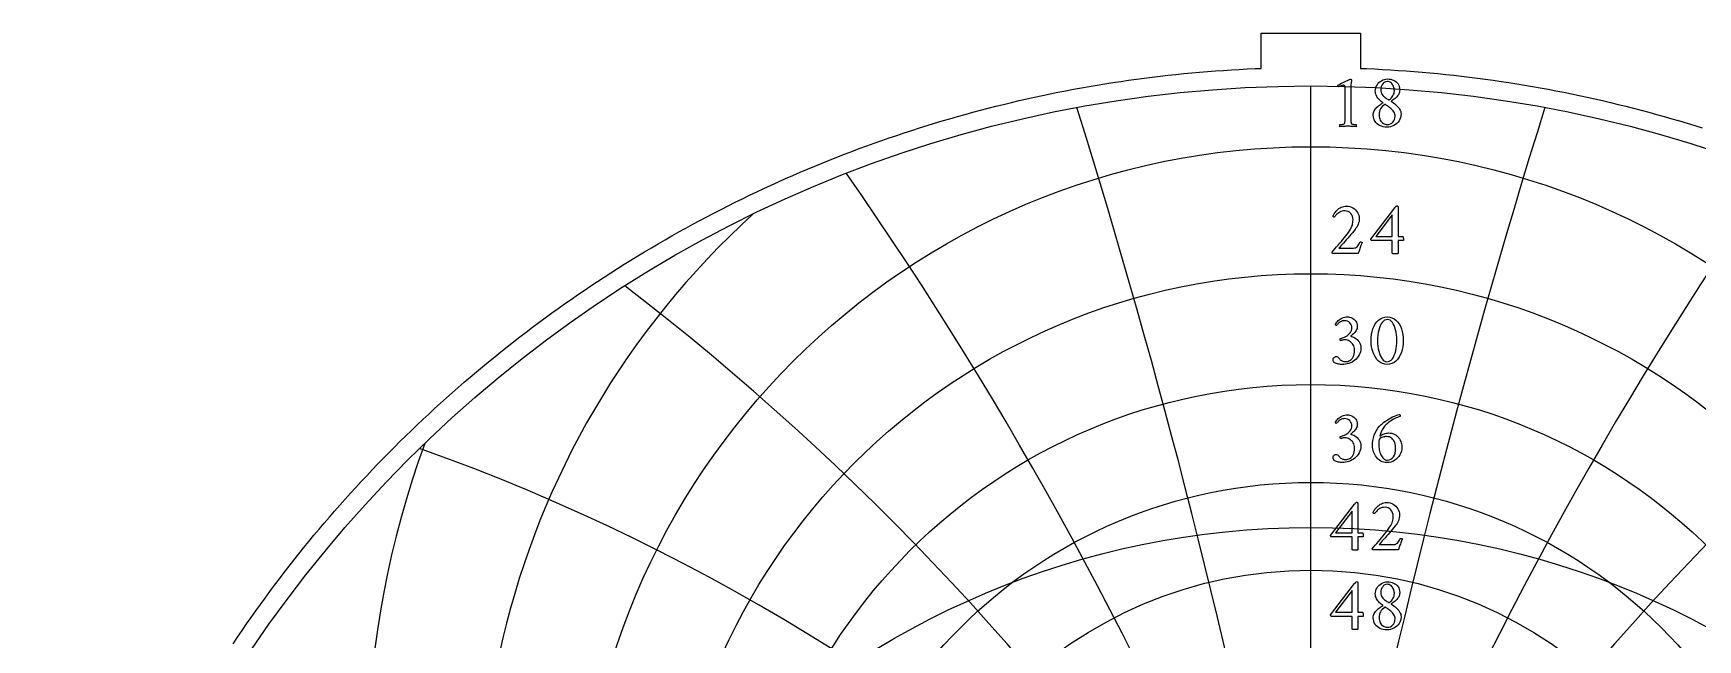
# Model space of a CAD drawing. Header units: millimetres. Extents: x -71 to 71, y -71 to 73.
# Drawn here: x -70.2 to 21.3, y 39.8 to 73.1 of the extents above; entities that cross this region are included whole.
import ezdxf

# ---------------------------------------------------------------- set-up
doc = ezdxf.new("R2010")
doc.units = ezdxf.units.MM
for name, color, linetype in [('CUT_OUTER', 1, 'Continuous'), ('ENGRAVE', 7, 'Continuous'), ('ENGRAVE_FINE', 8, 'Continuous'), ('TEXT', 5, 'Continuous')]:
    doc.layers.add(name, color=color, linetype=linetype)

msp = doc.modelspace()

# ---------------------------------------------------------------- linework, layer by layer
at = {"layer": 'CUT_OUTER'}
msp.add_lwpolyline([(-59.2173, 39.5677), (-58.9734, 39.9303), (-58.7273, 40.2914), (-58.4789, 40.651), (-58.2284, 41.0091), (-57.9757, 41.3656), (-57.7208, 41.7205), (-57.4637, 42.0739), (-57.2044, 42.4257), (-56.943, 42.7759), (-56.6795, 43.1245), (-56.4138, 43.4715), (-56.146, 43.8168), (-55.8761, 44.1605), (-55.6041, 44.5025), (-55.33, 44.8428), (-55.0538, 45.1815), (-54.7755, 45.5184), (-54.4952, 45.8537), (-54.2128, 46.1872), (-53.9284, 46.519), (-53.642, 46.849), (-53.3535, 47.1773), (-53.063, 47.5037), (-52.7705, 47.8284), (-52.4761, 48.1513), (-52.1796, 48.4724), (-51.8812, 48.7917), (-51.5809, 49.1091), (-51.2786, 49.4246), (-50.9743, 49.7384), (-50.6682, 50.0502), (-50.3601, 50.3601), (-50.0502, 50.6682), (-49.7384, 50.9743), (-49.4246, 51.2786), (-49.1091, 51.5809), (-48.7917, 51.8812), (-48.4724, 52.1796), (-48.1513, 52.4761), (-47.8284, 52.7705), (-47.5037, 53.063), (-47.1773, 53.3535), (-46.849, 53.642), (-46.519, 53.9284), (-46.1872, 54.2128), (-45.8537, 54.4952), (-45.5184, 54.7755), (-45.1815, 55.0538), (-44.8428, 55.33), (-44.5025, 55.6041), (-44.1605, 55.8761), (-43.8168, 56.146), (-43.4715, 56.4138), (-43.1245, 56.6795), (-42.7759, 56.943), (-42.4257, 57.2044), (-42.0739, 57.4637), (-41.7205, 57.7208), (-41.3656, 57.9757), (-41.0091, 58.2284), (-40.651, 58.4789), (-40.2914, 58.7273), (-39.9303, 58.9734), (-39.5677, 59.2173), (-39.2036, 59.4589), (-38.838, 59.6984), (-38.471, 59.9355), (-38.1025, 60.1705), (-37.7326, 60.4031), (-37.3613, 60.6335), (-36.9885, 60.8616), (-36.6144, 61.0874), (-36.2389, 61.3109), (-35.862, 61.5321), (-35.4838, 61.751), (-35.1042, 61.9676), (-34.7233, 62.1818), (-34.3411, 62.3937), (-33.9576, 62.6033), (-33.5729, 62.8104), (-33.1868, 63.0152), (-32.7996, 63.2177), (-32.4111, 63.4178), (-32.0213, 63.6154), (-31.6304, 63.8107), (-31.2382, 64.0036), (-30.8449, 64.1941), (-30.4505, 64.3821), (-30.0549, 64.5677), (-29.6581, 64.7509), (-29.2603, 64.9317), (-28.8613, 65.11), (-28.4612, 65.2859), (-28.0601, 65.4593), (-27.6579, 65.6302), (-27.2547, 65.7987), (-26.8505, 65.9647), (-26.4452, 66.1282), (-26.039, 66.2892), (-25.6317, 66.4477), (-25.2235, 66.6038), (-24.8144, 66.7573), (-24.4043, 66.9083), (-23.9933, 67.0568), (-23.5814, 67.2027), (-23.1686, 67.3462), (-22.7549, 67.487), (-22.3404, 67.6254), (-21.9251, 67.7612), (-21.5089, 67.8945), (-21.0919, 68.0252), (-20.6741, 68.1533), (-20.2555, 68.2789), (-19.8362, 68.4019), (-19.4161, 68.5223), (-18.9953, 68.6401), (-18.5738, 68.7554), (-18.1515, 68.8681), (-17.7286, 68.9781), (-17.305, 69.0856), (-16.8808, 69.1905), (-16.456, 69.2928), (-16.0305, 69.3925), (-15.6044, 69.4895), (-15.1777, 69.5839), (-14.7505, 69.6758), (-14.3227, 69.765), (-13.8943, 69.8515), (-13.4655, 69.9355), (-13.0361, 70.0168), (-12.6062, 70.0954), (-12.1759, 70.1715), (-11.7451, 70.2449), (-11.3139, 70.3156), (-10.8822, 70.3837), (-10.4501, 70.4492), (-10.0177, 70.5119), (-9.5848, 70.5721), (-9.1516, 70.6296), (-8.7181, 70.6844), (-8.2842, 70.7366), (-7.85, 70.7861), (-7.4155, 70.8329), (-6.9808, 70.8771), (-6.5458, 70.9186), (-6.1105, 70.9574), (-5.675, 70.9935), (-5.2393, 71.027), (-4.8034, 71.0578), (-4.3673, 71.086), (-3.931, 71.1114), (-3.4946, 71.1342), (-3.0581, 71.1543), (-2.73, 71.1674), (-2.73, 73.092), (2.73, 73.092), (2.73, 71.1674), (3.0581, 71.1543), (3.4946, 71.1342), (3.931, 71.1114), (4.3673, 71.086), (4.8034, 71.0578), (5.2393, 71.027), (5.675, 70.9935), (6.1105, 70.9574), (6.5458, 70.9186), (6.9808, 70.8771), (7.4155, 70.8329), (7.85, 70.7861), (8.2842, 70.7366), (8.7181, 70.6844), (9.1516, 70.6296), (9.5848, 70.5721), (10.0177, 70.5119), (10.4501, 70.4492), (10.8822, 70.3837), (11.3139, 70.3156), (11.7451, 70.2449), (12.1759, 70.1715), (12.6062, 70.0954), (13.0361, 70.0168), (13.4655, 69.9355), (13.8943, 69.8515), (14.3227, 69.765), (14.7505, 69.6758), (15.1777, 69.5839), (15.6044, 69.4895), (16.0305, 69.3925), (16.456, 69.2928), (16.8808, 69.1905), (17.305, 69.0856), (17.7286, 68.9781), (18.1515, 68.8681), (18.5738, 68.7554), (18.9953, 68.6401), (19.4161, 68.5223), (19.8362, 68.4019), (20.2555, 68.2789), (20.6741, 68.1533), (21.0919, 68.0252), (21.5089, 67.8945)], dxfattribs=at)
at = {"layer": 'ENGRAVE'}
msp.add_lwpolyline([(0, -70.2), (0, 70.2)], dxfattribs=at)
for centre, radius in [((0, 0), 70.2), ((0, 26.6246), 40.2362), ((0, 24.427), 35.4591), ((0, 22.6432), 31.1599), ((0, 21.1869), 27.2366), ((0, 0), 45.9522), ((0, 19.9952), 23.6118)]:
    msp.add_circle(centre, radius, dxfattribs=at)
for centre, radius, start, end in [((0, 29.3573), 45.6298, 132.219432, 47.780568), ((0, 32.7997), 51.8337, 159.954591, 20.045409)]:
    msp.add_arc(centre, radius, start, end, dxfattribs=at)
at = {"layer": 'ENGRAVE_FINE'}
for centre, radius, start, end in [((-414.1098, -56.7462), 420.4981, 4.779127, 17.401802), ((-414.1098, -56.7462), 420.4981, 4.779127, 17.401802), ((414.1098, -56.7462), 420.4981, 162.598198, 175.220873), ((414.1098, -56.7462), 420.4981, 162.598198, 175.220873), ((-200.6173, -56.7462), 213.4925, 9.614941, 34.898449), ((-200.6173, -56.7462), 213.4925, 9.614941, 34.898449), ((200.6173, -56.7462), 213.4925, 145.101551, 170.385059), ((200.6173, -56.7462), 213.4925, 145.101551, 170.385059), ((-126.4722, -56.7462), 146.0375, 14.56643, 52.566013), ((-126.4722, -56.7462), 146.0375, 14.56643, 52.566013), ((126.4722, -56.7462), 146.0375, 127.433987, 165.43357), ((126.4722, -56.7462), 146.0375, 127.433987, 165.43357), ((-87.0203, -56.7462), 113.597, 19.697338, 70.43411), ((-87.0203, -56.7462), 113.597, 19.697338, 70.43411), ((87.0203, -56.7462), 113.597, 109.56589, 160.302662), ((87.0203, -56.7462), 113.597, 109.56589, 160.302662)]:
    msp.add_arc(centre, radius, start, end, dxfattribs=at)
at = {"layer": 'TEXT'}
for points in [[(1.8807, 68.4454), (1.8807, 70.0853), (1.8795, 70.1255), (1.876, 70.1589), (1.8702, 70.1857), (1.862, 70.2056), (1.851, 70.2202), (1.8366, 70.2306), (1.8188, 70.2368), (1.7976, 70.2389), (1.7717, 70.2369), (1.7395, 70.2311), (1.7011, 70.2213), (1.6565, 70.2077), (1.6116, 70.1928), (1.5724, 70.1792), (1.539, 70.1669), (1.5112, 70.1558), (1.4948, 70.1711), (1.4832, 70.188), (1.4762, 70.2064), (1.4738, 70.2264), (1.4738, 70.2267), (1.4738, 70.2274), (1.4738, 70.2287), (1.4738, 70.2306), (1.4743, 70.2381), (1.4759, 70.2441), (1.4785, 70.2485), (1.4821, 70.2513), (1.5648, 70.2888), (1.6466, 70.3266), (1.7277, 70.3646), (1.808, 70.4028), (1.8846, 70.4396), (1.9544, 70.4729), (2.0174, 70.5029), (2.0737, 70.5295), (2.1203, 70.5513), (2.1542, 70.5668), (2.1753, 70.5762), (2.1837, 70.5793), (2.1921, 70.5793), (2.2017, 70.5777), (2.2097, 70.5731), (2.2162, 70.5653), (2.2211, 70.5544), (2.225, 70.5424), (2.2284, 70.5315), (2.2312, 70.5217), (2.2336, 70.5129), (2.2325, 70.5065), (2.2294, 70.4874), (2.2242, 70.4557), (2.217, 70.4112), (2.2097, 70.355), (2.2045, 70.2882), (2.2014, 70.2107), (2.2004, 70.1226), (2.2004, 68.4454), (2.2005, 68.4005), (2.2009, 68.3571), (2.2015, 68.3154), (2.2024, 68.2751), (2.2044, 68.2375), (2.2081, 68.2035), (2.2137, 68.1732), (2.2211, 68.1464), (2.2281, 68.1363), (2.2408, 68.1267), (2.2593, 68.1176), (2.2834, 68.1091), (2.3108, 68.1014), (2.3389, 68.0951), (2.3678, 68.09), (2.3976, 68.0862), (2.4255, 68.0835), (2.4489, 68.0816), (2.468, 68.0804), (2.4827, 68.08), (2.4882, 68.0702), (2.4925, 68.0572), (2.4955, 68.0411), (2.4972, 68.0219), (2.4971, 68.0027), (2.4946, 67.9866), (2.4898, 67.9736), (2.4827, 67.9638), (2.4217, 67.9678), (2.3633, 67.9716), (2.3075, 67.9751), (2.2543, 67.9783), (2.2014, 67.981), (2.1464, 67.983), (2.0893, 67.9841), (2.0301, 67.9845), (1.9733, 67.9841), (1.9191, 67.983), (1.8674, 67.981), (1.8184, 67.9783), (1.7688, 67.9751), (1.7157, 67.9716), (1.6588, 67.9678), (1.5984, 67.9638), (1.5912, 67.9736), (1.5864, 67.9866), (1.584, 68.0027), (1.5838, 68.0219), (1.5855, 68.0411), (1.5885, 68.0572), (1.5928, 68.0702), (1.5984, 68.08), (1.613, 68.0804), (1.6321, 68.0816), (1.6556, 68.0835), (1.6835, 68.0862), (1.7132, 68.09), (1.7421, 68.0951), (1.7703, 68.1014), (1.7976, 68.1091), (1.8215, 68.1176), (1.8392, 68.1267), (1.8506, 68.1363), (1.8558, 68.1464), (1.8633, 68.1732), (1.8693, 68.2035), (1.8737, 68.2375), (1.8765, 68.2751), (1.8783, 68.3154), (1.8796, 68.3571), (1.8804, 68.4005), (1.8807, 68.4454)], [(4.2139, 70.5834), (4.3033, 70.579), (4.3888, 70.5658), (4.4704, 70.5437), (4.5481, 70.5129), (4.6201, 70.4737), (4.6846, 70.4267), (4.7415, 70.372), (4.791, 70.3094), (4.8309, 70.2394), (4.8595, 70.1621), (4.8766, 70.0775), (4.8823, 69.9856), (4.8776, 69.9093), (4.8636, 69.8382), (4.8403, 69.7723), (4.8076, 69.7116), (4.7683, 69.6556), (4.7251, 69.6037), (4.678, 69.5559), (4.627, 69.5123), (4.5747, 69.4724), (4.5237, 69.4355), (4.474, 69.4018), (4.4256, 69.3712), (4.4147, 69.3665), (4.4111, 69.3608), (4.4147, 69.354), (4.4256, 69.3463), (4.4878, 69.3105), (4.5496, 69.2695), (4.6113, 69.2233), (4.6726, 69.1719), (4.7313, 69.1164), (4.7847, 69.0577), (4.833, 68.996), (4.8761, 68.9311), (4.9115, 68.8639), (4.9368, 68.7951), (4.952, 68.7248), (4.957, 68.6529), (4.9503, 68.5538), (4.93, 68.4599), (4.8963, 68.3712), (4.8491, 68.2876), (4.7908, 68.2109), (4.724, 68.1428), (4.6486, 68.0833), (4.5647, 68.0323), (4.4748, 67.9914), (4.3815, 67.9622), (4.2849, 67.9447), (4.1848, 67.9389), (4.0778, 67.9441), (3.9767, 67.9596), (3.8816, 67.9856), (3.7925, 68.0219), (3.7112, 68.0676), (3.6394, 68.1215), (3.5773, 68.1838), (3.5247, 68.2544), (3.4829, 68.332), (3.4531, 68.4153), (3.4352, 68.5043), (3.4292, 68.599), (3.4329, 68.6638), (3.4438, 68.7256), (3.4619, 68.7842), (3.4874, 68.8398), (3.5182, 68.8922), (3.5527, 68.9415), (3.5909, 68.9877), (3.6327, 69.0307), (3.6764, 69.0707), (3.7204, 69.1075), (3.7646, 69.1413), (3.8091, 69.1719), (3.8518, 69.1997), (3.8906, 69.2248), (3.9255, 69.2474), (3.9565, 69.2674), (3.9627, 69.2734), (3.9648, 69.2788), (3.9627, 69.2837), (3.9565, 69.2881), (3.9141, 69.3158), (3.8698, 69.3489), (3.8238, 69.3874), (3.7759, 69.4314), (3.7289, 69.48), (3.6856, 69.5326), (3.6459, 69.589), (3.6098, 69.6493), (3.5799, 69.7132), (3.5585, 69.7801), (3.5456, 69.8502), (3.5413, 69.9233), (3.5472, 70.009), (3.5647, 70.0915), (3.5939, 70.1709), (3.6347, 70.2472), (3.6852, 70.3184), (3.7432, 70.3826), (3.8087, 70.4398), (3.8818, 70.49), (3.9601, 70.5309), (4.0416, 70.5601), (4.1262, 70.5776), (4.2139, 70.5834)], [(4.1931, 70.4423), (4.1232, 70.434), (4.0587, 70.4091), (3.9997, 70.3676), (3.9461, 70.3094), (3.9016, 70.2399), (3.8698, 70.1641), (3.8508, 70.0821), (3.8444, 69.9939), (3.8489, 69.9201), (3.8626, 69.8522), (3.8853, 69.7904), (3.917, 69.7344), (3.9551, 69.684), (3.9964, 69.6384), (4.0412, 69.5978), (4.0893, 69.5621), (4.1376, 69.5302), (4.1828, 69.5009), (4.2248, 69.4742), (4.2637, 69.4501), (4.2684, 69.4482), (4.2741, 69.4469), (4.2808, 69.4462), (4.2886, 69.4459), (4.2904, 69.4459), (4.2917, 69.4459), (4.2925, 69.4459), (4.2928, 69.4459), (4.2987, 69.4462), (4.3042, 69.4469), (4.3091, 69.4482), (4.3135, 69.4501), (4.3727, 69.4942), (4.4256, 69.5435), (4.4723, 69.598), (4.5128, 69.6576), (4.5455, 69.7225), (4.5688, 69.7926), (4.5829, 69.8678), (4.5875, 69.9482), (4.5845, 70.0079), (4.5756, 70.0666), (4.5607, 70.1242), (4.5398, 70.1807), (4.5135, 70.2344), (4.4822, 70.2835), (4.446, 70.3279), (4.4049, 70.3676), (4.3589, 70.4003), (4.3083, 70.4236), (4.2531, 70.4376), (4.1931, 70.4423)], [(4.1931, 68.0842), (4.2877, 68.092), (4.3722, 68.1153), (4.4465, 68.1542), (4.5107, 68.2087), (4.5625, 68.2759), (4.5995, 68.353), (4.6217, 68.4399), (4.629, 68.5367), (4.6246, 68.5981), (4.6114, 68.6576), (4.5893, 68.7153), (4.5585, 68.7713), (4.5216, 68.8247), (4.4817, 68.8751), (4.4386, 68.9223), (4.3924, 68.9664), (4.3454, 69.007), (4.3, 69.0437), (4.2562, 69.0765), (4.2139, 69.1055), (4.1763, 69.1299), (4.1464, 69.1491), (4.1244, 69.1631), (4.1101, 69.1719), (4.1023, 69.1755), (4.0956, 69.1781), (4.0899, 69.1797), (4.0852, 69.1802), (4.0795, 69.1799), (4.0748, 69.1792), (4.0712, 69.1779), (4.0686, 69.176), (3.9911, 69.1223), (3.9248, 69.065), (3.8697, 69.004), (3.8257, 68.9394), (3.7921, 68.8691), (3.7681, 68.791), (3.7537, 68.7051), (3.7489, 68.6114), (3.7531, 68.5314), (3.7655, 68.4573), (3.7863, 68.3892), (3.8153, 68.327), (3.8508, 68.2714), (3.8906, 68.2227), (3.9348, 68.1811), (3.9835, 68.1464), (4.0347, 68.1192), (4.0867, 68.0997), (4.1395, 68.0881), (4.1931, 68.0842)], [(2.8189, 61.6076), (2.7979, 61.5561), (2.7764, 61.5012), (2.7543, 61.4429), (2.7318, 61.3813), (2.7094, 61.3192), (2.6882, 61.2594), (2.6679, 61.2019), (2.6487, 61.1467), (2.6316, 61.0972), (2.6176, 61.0565), (2.6067, 61.0245), (2.5989, 61.0014), (1.1957, 61.0014), (1.1893, 61.0062), (1.1827, 61.0123), (1.1758, 61.0197), (1.1687, 61.0284), (1.1623, 61.0374), (1.1578, 61.0456), (1.1551, 61.0529), (1.1541, 61.0596), (1.2398, 61.1561), (1.3264, 61.2547), (1.4141, 61.3554), (1.5029, 61.4581), (1.5911, 61.5617), (1.6773, 61.6647), (1.7613, 61.7672), (1.8433, 61.8691), (1.9214, 61.9688), (1.9938, 62.0643), (2.0605, 62.1556), (2.1215, 62.2428), (2.1782, 62.3313), (2.2237, 62.414), (2.2581, 62.4911), (2.2813, 62.5624), (2.2968, 62.6317), (2.3078, 62.7026), (2.3144, 62.775), (2.3166, 62.8489), (2.3087, 62.9485), (2.2849, 63.0399), (2.2454, 63.1229), (2.19, 63.1976), (2.1224, 63.2594), (2.0462, 63.3035), (1.9615, 63.33), (1.8682, 63.3388), (1.7899, 63.3344), (1.7167, 63.3212), (1.6487, 63.2991), (1.5859, 63.2682), (1.5286, 63.2322), (1.4769, 63.1945), (1.431, 63.1554), (1.3908, 63.1146), (1.3565, 63.0757), (1.3285, 63.042), (1.3067, 63.0134), (1.2912, 62.9901), (1.2786, 62.9918), (1.2657, 62.9968), (1.2526, 63.0052), (1.2393, 63.0171), (1.2275, 63.0296), (1.219, 63.0404), (1.214, 63.0494), (1.2123, 63.0565), (1.2212, 63.0784), (1.2356, 63.1068), (1.2555, 63.1417), (1.2808, 63.1831), (1.3115, 63.2283), (1.3477, 63.2745), (1.3894, 63.3217), (1.4365, 63.3699), (1.4882, 63.4169), (1.5439, 63.4602), (1.6034, 63.4999), (1.6669, 63.536), (1.7342, 63.566), (1.8054, 63.5874), (1.8806, 63.6002), (1.9596, 63.6045), (2.0549, 63.5984), (2.1459, 63.5801), (2.2324, 63.5496), (2.3145, 63.5069), (2.3903, 63.4547), (2.4578, 63.3954), (2.5169, 63.3291), (2.5678, 63.2558), (2.6086, 63.1777), (2.6378, 63.097), (2.6553, 63.0137), (2.6612, 62.9278), (2.6573, 62.8419), (2.6456, 62.7586), (2.6262, 62.6779), (2.5989, 62.5998), (2.5649, 62.5243), (2.5252, 62.4514), (2.4798, 62.3811), (2.4287, 62.3134), (2.3562, 62.2247), (2.2798, 62.1333), (2.1994, 62.039), (2.1152, 61.9418), (2.0303, 61.8447), (1.9476, 61.7508), (1.8673, 61.66), (1.7893, 61.5723), (1.7164, 61.4904), (1.6513, 61.4171), (1.594, 61.3524), (1.5444, 61.2962), (2.3498, 61.2962), (2.4073, 61.301), (2.4593, 61.3154), (2.5059, 61.3394), (2.547, 61.373), (2.5848, 61.4165), (2.6212, 61.4701), (2.6564, 61.5338), (2.6902, 61.6076), (2.6962, 61.6185), (2.7058, 61.6263), (2.719, 61.6309), (2.7359, 61.6325), (2.7432, 61.632), (2.7525, 61.6304), (2.7639, 61.6278), (2.7774, 61.6242), (2.7909, 61.62), (2.8023, 61.6159), (2.8117, 61.6117), (2.8189, 61.6076)], [(4.7328, 63.6128), (4.7483, 63.6113), (4.7614, 63.6066), (4.7721, 63.5988), (4.7806, 63.5879), (4.7869, 63.5754), (4.7915, 63.563), (4.7942, 63.5505), (4.7951, 63.5381), (4.7951, 61.9397), (5.0359, 61.9397), (5.046, 61.9366), (5.0556, 61.9273), (5.0647, 61.9117), (5.0733, 61.8899), (5.0805, 61.8639), (5.0857, 61.8359), (5.0888, 61.8058), (5.0899, 61.7736), (5.0891, 61.7524), (5.0868, 61.7342), (5.0829, 61.7192), (5.0774, 61.7072), (4.7951, 61.7072), (4.7951, 60.9973), (4.7934, 60.9966), (4.7884, 60.9947), (4.7799, 60.9915), (4.7681, 60.9869), (4.7488, 60.9824), (4.7178, 60.9791), (4.6751, 60.9772), (4.6207, 60.9765), (4.5572, 60.9786), (4.5118, 60.9848), (4.4845, 60.9952), (4.4754, 61.0097), (4.4754, 61.7072), (3.3337, 61.7072), (3.324, 61.7141), (3.3156, 61.7223), (3.3084, 61.7317), (3.3026, 61.7425), (3.2981, 61.7535), (3.2948, 61.7638), (3.2929, 61.7733), (3.2922, 61.7819), (4.6124, 63.509), (4.6239, 63.5224), (4.6374, 63.5376), (4.6529, 63.5546), (4.6706, 63.5734), (4.6885, 63.5906), (4.7048, 63.6029), (4.7196, 63.6103), (4.7328, 63.6128)], [(4.4754, 63.1271), (3.5662, 61.9397), (4.4754, 61.9397)], [(2.0218, 57.5215), (2.075, 57.5178), (2.1308, 57.5065), (2.1892, 57.4877), (2.2502, 57.4613), (2.3102, 57.4277), (2.3659, 57.3871), (2.4171, 57.3395), (2.464, 57.2849), (2.503, 57.2237), (2.5309, 57.1562), (2.5477, 57.0825), (2.5532, 57.0026), (2.5492, 56.9395), (2.5372, 56.8791), (2.517, 56.8212), (2.4889, 56.766), (2.4552, 56.7138), (2.4183, 56.6653), (2.3784, 56.6204), (2.3353, 56.5791), (2.2918, 56.5418), (2.2507, 56.5086), (2.2119, 56.4795), (2.1754, 56.4546), (2.2346, 56.4424), (2.2958, 56.4224), (2.3592, 56.3946), (2.4245, 56.3591), (2.4885, 56.3159), (2.5475, 56.2652), (2.6016, 56.2069), (2.6508, 56.1411), (2.6917, 56.0678), (2.7209, 55.987), (2.7384, 55.8987), (2.7442, 55.8028), (2.7386, 55.7015), (2.7219, 55.6051), (2.694, 55.5136), (2.655, 55.4271), (2.6067, 55.3461), (2.5512, 55.2714), (2.4884, 55.2029), (2.4183, 55.1406), (2.3424, 55.0849), (2.2621, 55.0363), (2.1774, 54.9946), (2.0883, 54.96), (1.9964, 54.9328), (1.9035, 54.9133), (1.8096, 54.9016), (1.7146, 54.8977), (1.6727, 54.8992), (1.6259, 54.9034), (1.5741, 54.9106), (1.5174, 54.9206), (1.4597, 54.9337), (1.4048, 54.9501), (1.3528, 54.97), (1.3036, 54.9932), (1.2943, 55.0015), (1.2828, 55.014), (1.2694, 55.0306), (1.2538, 55.0513), (1.2393, 55.0744), (1.2289, 55.098), (1.2226, 55.1222), (1.2206, 55.1468), (1.2238, 55.1883), (1.2335, 55.2257), (1.2498, 55.2589), (1.2725, 55.288), (1.2993, 55.3116), (1.328, 55.3285), (1.3585, 55.3386), (1.3908, 55.342), (1.4301, 55.3379), (1.465, 55.3259), (1.4955, 55.3058), (1.5216, 55.2776), (1.5456, 55.2463), (1.5698, 55.2169), (1.5943, 55.1892), (1.6191, 55.1634), (1.6496, 55.1366), (1.683, 55.1141), (1.7192, 55.0961), (1.7582, 55.0825), (1.7986, 55.0725), (1.8386, 55.0653), (1.8785, 55.0611), (1.918, 55.0596), (1.9721, 55.0634), (2.0265, 55.0747), (2.0811, 55.0935), (2.136, 55.1198), (2.1888, 55.1549), (2.2372, 55.1998), (2.2812, 55.2545), (2.3208, 55.3191), (2.3534, 55.3945), (2.3768, 55.4815), (2.3908, 55.5803), (2.3955, 55.6907), (2.3908, 55.7713), (2.3768, 55.8469), (2.3534, 55.9176), (2.3208, 55.9834), (2.2807, 56.0434), (2.2351, 56.097), (2.1841, 56.1441), (2.1277, 56.1847), (2.0676, 56.2174), (2.0057, 56.2408), (1.942, 56.2548), (1.8765, 56.2595), (1.8432, 56.2582), (1.8096, 56.2543), (1.7757, 56.2478), (1.7416, 56.2387), (1.7093, 56.2291), (1.6809, 56.2211), (1.6564, 56.2146), (1.6357, 56.2096), (1.6248, 56.227), (1.6171, 56.246), (1.6124, 56.2665), (1.6108, 56.2885), (1.6113, 56.302), (1.6129, 56.3134), (1.6155, 56.3228), (1.6191, 56.33), (1.699, 56.3511), (1.7769, 56.3767), (1.8527, 56.4071), (1.9263, 56.4421), (1.9955, 56.4822), (2.0576, 56.5278), (2.1128, 56.5787), (2.1609, 56.6352), (2.2, 56.6978), (2.2279, 56.7675), (2.2446, 56.8442), (2.2502, 56.9279), (2.2432, 57.0054), (2.2222, 57.0763), (2.1871, 57.1404), (2.1381, 57.1977), (2.0781, 57.2449), (2.0104, 57.2787), (1.9349, 57.2989), (1.8516, 57.3057), (1.7893, 57.3019), (1.7312, 57.2906), (1.6773, 57.2718), (1.6274, 57.2455), (1.5822, 57.2151), (1.5418, 57.1842), (1.5064, 57.1528), (1.4759, 57.1209), (1.4501, 57.0917), (1.4287, 57.0685), (1.4117, 57.0512), (1.3991, 57.04), (1.3908, 57.0418), (1.3825, 57.0472), (1.3742, 57.0563), (1.3659, 57.069), (1.3586, 57.0836), (1.3534, 57.0981), (1.3503, 57.1126), (1.3493, 57.1271), (1.3826, 57.1745), (1.4204, 57.2211), (1.4625, 57.2669), (1.5091, 57.3119), (1.5598, 57.3547), (1.6145, 57.3939), (1.673, 57.4294), (1.7354, 57.4613), (1.8015, 57.4877), (1.8713, 57.5065), (1.9448, 57.5178), (2.0218, 57.5215)], [(4.1931, 57.5174), (4.3308, 57.5062), (4.4573, 57.4728), (4.5726, 57.417), (4.6768, 57.3389), (4.7694, 57.2422), (4.8501, 57.1308), (4.9189, 57.0045), (4.9757, 56.8635), (5.0202, 56.7116), (5.052, 56.5527), (5.0711, 56.3867), (5.0774, 56.2138), (5.0709, 56.0408), (5.0515, 55.8749), (5.019, 55.716), (4.9736, 55.5641), (4.9159, 55.4229), (4.8465, 55.2963), (4.7654, 55.1842), (4.6726, 55.0866), (4.5687, 55.0076), (4.4542, 54.9512), (4.329, 54.9173), (4.1931, 54.906), (4.0608, 54.9173), (3.9378, 54.9512), (3.8242, 55.0076), (3.7198, 55.0866), (3.626, 55.1842), (3.5439, 55.2963), (3.4735, 55.4229), (3.4147, 55.5641), (3.3684, 55.716), (3.3353, 55.8749), (3.3155, 56.0408), (3.3088, 56.2138), (3.3153, 56.3867), (3.3348, 56.5527), (3.3672, 56.7116), (3.4126, 56.8635), (3.4705, 57.0045), (3.5403, 57.1308), (3.622, 57.2422), (3.7157, 57.3389), (3.8203, 57.417), (3.9347, 57.4728), (4.059, 57.5062), (4.1931, 57.5174)], [(4.2139, 57.3679), (4.1318, 57.3582), (4.0556, 57.329), (3.9854, 57.2804), (3.9212, 57.2123), (3.8635, 57.1278), (3.8127, 57.0301), (3.769, 56.9192), (3.7323, 56.795), (3.7032, 56.6606), (3.6825, 56.5189), (3.67, 56.37), (3.6659, 56.2138), (3.67, 56.0593), (3.6825, 55.9112), (3.7032, 55.7697), (3.7323, 55.6346), (3.7685, 55.5094), (3.8107, 55.3975), (3.8588, 55.2987), (3.9129, 55.2133), (3.9722, 55.1442), (4.0359, 55.0949), (4.104, 55.0653), (4.1765, 55.0555), (4.264, 55.0656), (4.3436, 55.096), (4.4155, 55.1466), (4.4796, 55.2174), (4.536, 55.3051), (4.5849, 55.4063), (4.6263, 55.521), (4.6602, 55.6492), (4.6865, 55.787), (4.7053, 55.9304), (4.7166, 56.0796), (4.7204, 56.2345), (4.7164, 56.3904), (4.7043, 56.5381), (4.6842, 56.6779), (4.656, 56.8095), (4.6207, 56.9307), (4.5792, 57.0389), (4.5315, 57.1341), (4.4775, 57.2164), (4.4182, 57.2827), (4.3545, 57.3301), (4.2864, 57.3585), (4.2139, 57.3679)], [(2.0218, 52.142), (2.075, 52.1382), (2.1308, 52.1269), (2.1892, 52.1081), (2.2502, 52.0818), (2.3102, 52.0482), (2.3659, 52.0075), (2.4171, 51.9599), (2.464, 51.9053), (2.503, 51.8441), (2.5309, 51.7766), (2.5477, 51.7029), (2.5532, 51.623), (2.5492, 51.5599), (2.5372, 51.4995), (2.517, 51.4416), (2.4889, 51.3864), (2.4552, 51.3342), (2.4183, 51.2857), (2.3784, 51.2408), (2.3353, 51.1995), (2.2918, 51.1622), (2.2507, 51.129), (2.2119, 51.0999), (2.1754, 51.075), (2.2346, 51.0628), (2.2958, 51.0428), (2.3592, 51.015), (2.4245, 50.9795), (2.4885, 50.9363), (2.5475, 50.8856), (2.6016, 50.8273), (2.6508, 50.7615), (2.6917, 50.6882), (2.7209, 50.6074), (2.7384, 50.5191), (2.7442, 50.4232), (2.7386, 50.3219), (2.7219, 50.2255), (2.694, 50.134), (2.655, 50.0475), (2.6067, 49.9665), (2.5512, 49.8918), (2.4884, 49.8233), (2.4183, 49.761), (2.3424, 49.7053), (2.2621, 49.6567), (2.1774, 49.615), (2.0883, 49.5804), (1.9964, 49.5532), (1.9035, 49.5337), (1.8096, 49.522), (1.7146, 49.5181), (1.6727, 49.5196), (1.6259, 49.5238), (1.5741, 49.531), (1.5174, 49.541), (1.4597, 49.5541), (1.4048, 49.5705), (1.3528, 49.5904), (1.3036, 49.6136), (1.2943, 49.6219), (1.2828, 49.6344), (1.2694, 49.651), (1.2538, 49.6717), (1.2393, 49.6948), (1.2289, 49.7184), (1.2226, 49.7426), (1.2206, 49.7672), (1.2238, 49.8087), (1.2335, 49.8461), (1.2498, 49.8793), (1.2725, 49.9084), (1.2993, 49.932), (1.328, 49.9489), (1.3585, 49.959), (1.3908, 49.9624), (1.4301, 49.9583), (1.465, 49.9463), (1.4955, 49.9262), (1.5216, 49.898), (1.5456, 49.8667), (1.5698, 49.8373), (1.5943, 49.8097), (1.6191, 49.7838), (1.6496, 49.757), (1.683, 49.7345), (1.7192, 49.7165), (1.7582, 49.7029), (1.7986, 49.6929), (1.8386, 49.6858), (1.8785, 49.6815), (1.918, 49.68), (1.9721, 49.6838), (2.0265, 49.6951), (2.0811, 49.7139), (2.136, 49.7402), (2.1888, 49.7753), (2.2372, 49.8202), (2.2812, 49.8749), (2.3208, 49.9395), (2.3534, 50.0149), (2.3768, 50.102), (2.3908, 50.2007), (2.3955, 50.3111), (2.3908, 50.3917), (2.3768, 50.4673), (2.3534, 50.538), (2.3208, 50.6038), (2.2807, 50.6638), (2.2351, 50.7174), (2.1841, 50.7645), (2.1277, 50.8051), (2.0676, 50.8378), (2.0057, 50.8612), (1.942, 50.8752), (1.8765, 50.8799), (1.8432, 50.8786), (1.8096, 50.8747), (1.7757, 50.8682), (1.7416, 50.8591), (1.7093, 50.8495), (1.6809, 50.8415), (1.6564, 50.835), (1.6357, 50.83), (1.6248, 50.8474), (1.6171, 50.8664), (1.6124, 50.8869), (1.6108, 50.9089), (1.6113, 50.9224), (1.6129, 50.9338), (1.6155, 50.9432), (1.6191, 50.9504), (1.699, 50.9715), (1.7769, 50.9971), (1.8527, 51.0275), (1.9263, 51.0625), (1.9955, 51.1026), (2.0576, 51.1482), (2.1128, 51.1991), (2.1609, 51.2556), (2.2, 51.3182), (2.2279, 51.3879), (2.2446, 51.4646), (2.2502, 51.5483), (2.2432, 51.6259), (2.2222, 51.6967), (2.1871, 51.7608), (2.1381, 51.8181), (2.0781, 51.8654), (2.0104, 51.8991), (1.9349, 51.9193), (1.8516, 51.9261), (1.7893, 51.9223), (1.7312, 51.911), (1.6773, 51.8922), (1.6274, 51.8659), (1.5822, 51.8355), (1.5418, 51.8046), (1.5064, 51.7732), (1.4759, 51.7413), (1.4501, 51.7121), (1.4287, 51.6889), (1.4117, 51.6717), (1.3991, 51.6604), (1.3908, 51.6622), (1.3825, 51.6676), (1.3742, 51.6767), (1.3659, 51.6894), (1.3586, 51.704), (1.3534, 51.7185), (1.3503, 51.733), (1.3493, 51.7475), (1.3826, 51.7949), (1.4204, 51.8415), (1.4625, 51.8873), (1.5091, 51.9323), (1.5598, 51.9751), (1.6145, 52.0143), (1.673, 52.0498), (1.7354, 52.0818), (1.8015, 52.1081), (1.8713, 52.1269), (1.9448, 52.1382), (2.0218, 52.142)], [(4.2596, 51.1414), (4.3611, 51.1365), (4.4542, 51.1217), (4.5386, 51.097), (4.6145, 51.0625), (4.6825, 51.0204), (4.7432, 50.9728), (4.7967, 50.9197), (4.8429, 50.8612), (4.8824, 50.7992), (4.916, 50.7356), (4.9437, 50.6705), (4.9653, 50.6038), (4.9817, 50.538), (4.9934, 50.4756), (5.0004, 50.4166), (5.0027, 50.3609), (4.9958, 50.2508), (4.9752, 50.1445), (4.9408, 50.0421), (4.8927, 49.9437), (4.833, 49.8518), (4.764, 49.7693), (4.6856, 49.6961), (4.5979, 49.6323), (4.5026, 49.5805), (4.4012, 49.5436), (4.2939, 49.5214), (4.1807, 49.514), (4.0915, 49.519), (4.0068, 49.5342), (3.9265, 49.5595), (3.8506, 49.5949), (3.7797, 49.6387), (3.7141, 49.6889), (3.6541, 49.7456), (3.5994, 49.8087), (3.5505, 49.8771), (3.5076, 49.9494), (3.4706, 50.0255), (3.4396, 50.1056), (3.4151, 50.1875), (3.3976, 50.2691), (3.3871, 50.3504), (3.3836, 50.4315), (3.3898, 50.5851), (3.4085, 50.7346), (3.4396, 50.8799), (3.4832, 51.021), (3.5387, 51.1557), (3.6057, 51.2815), (3.684, 51.3986), (3.7738, 51.5068), (3.8492, 51.5841), (3.93, 51.6583), (4.0163, 51.7294), (4.108, 51.7974), (4.203, 51.8615), (4.299, 51.9209), (4.396, 51.9756), (4.4941, 52.0257), (4.591, 52.0701), (4.6846, 52.1077), (4.7747, 52.1386), (4.8615, 52.1627), (4.8748, 52.1597), (4.8854, 52.1508), (4.8935, 52.1359), (4.8989, 52.115), (4.9025, 52.0928), (4.9051, 52.074), (4.9067, 52.0585), (4.9072, 52.0465), (4.8407, 52.0236), (4.7697, 51.9966), (4.6943, 51.9655), (4.6145, 51.9302), (4.5324, 51.8897), (4.45, 51.843), (4.3674, 51.7901), (4.2845, 51.7309), (4.2035, 51.6646), (4.1267, 51.5903), (4.0541, 51.5079), (3.9855, 51.4175), (3.923, 51.318), (3.8683, 51.2084), (3.8213, 51.0886), (3.7821, 50.9587), (3.8376, 50.9999), (3.8963, 51.0361), (3.958, 51.0673), (4.0229, 51.0937), (4.0875, 51.1146), (4.1485, 51.1295), (4.2058, 51.1384), (4.2596, 51.1414)], [(3.7489, 50.7802), (3.745, 50.7468), (3.7416, 50.7128), (3.7388, 50.6782), (3.7365, 50.6432), (3.7346, 50.6079), (3.7333, 50.5726), (3.7326, 50.5374), (3.7323, 50.5021), (3.7341, 50.4328), (3.7396, 50.3619), (3.7486, 50.2896), (3.7614, 50.2156), (3.7778, 50.1422), (3.7982, 50.0713), (3.8225, 50.0031), (3.8506, 49.9374), (3.8827, 49.8761), (3.9186, 49.8207), (3.9584, 49.7713), (4.0022, 49.7278), (4.0496, 49.6924), (4.1008, 49.6671), (4.1555, 49.6519), (4.2139, 49.6468), (4.307, 49.6582), (4.3914, 49.6925), (4.4669, 49.7496), (4.5336, 49.8295), (4.5881, 49.9265), (4.627, 50.035), (4.6503, 50.1549), (4.6581, 50.2862), (4.6549, 50.3718), (4.6451, 50.4543), (4.6289, 50.5337), (4.6062, 50.61), (4.5765, 50.6811), (4.5393, 50.7449), (4.4945, 50.8015), (4.4422, 50.8508), (4.3818, 50.8908), (4.3125, 50.9193), (4.2344, 50.9364), (4.1475, 50.9421), (4.1027, 50.9404), (4.0556, 50.9354), (4.0062, 50.927), (3.9544, 50.9151), (3.9019, 50.8966), (3.8501, 50.8679), (3.7991, 50.8291), (3.7489, 50.7802)], [(2.5242, 47.3338), (2.5396, 47.3322), (2.5527, 47.3275), (2.5635, 47.3197), (2.5719, 47.3088), (2.5783, 47.2964), (2.5828, 47.2839), (2.5855, 47.2715), (2.5865, 47.259), (2.5865, 45.6607), (2.8272, 45.6607), (2.8374, 45.6575), (2.847, 45.6482), (2.8561, 45.6326), (2.8646, 45.6108), (2.8719, 45.5849), (2.8771, 45.5569), (2.8802, 45.5268), (2.8812, 45.4946), (2.8804, 45.4733), (2.8781, 45.4551), (2.8742, 45.4401), (2.8688, 45.4282), (2.5865, 45.4282), (2.5865, 44.7182), (2.5848, 44.7176), (2.5797, 44.7156), (2.5713, 44.7124), (2.5595, 44.7079), (2.5401, 44.7033), (2.5091, 44.7001), (2.4664, 44.6981), (2.4121, 44.6975), (2.3485, 44.6996), (2.3031, 44.7058), (2.2759, 44.7162), (2.2668, 44.7307), (2.2668, 45.4282), (1.1251, 45.4282), (1.1154, 45.435), (1.1069, 45.4432), (1.0998, 45.4527), (1.0939, 45.4635), (1.0894, 45.4745), (1.0862, 45.4847), (1.0842, 45.4942), (1.0836, 45.5029), (2.4038, 47.23), (2.4152, 47.2433), (2.4287, 47.2585), (2.4443, 47.2755), (2.4619, 47.2943), (2.4798, 47.3116), (2.4962, 47.3239), (2.5109, 47.3313), (2.5242, 47.3338)], [(2.2668, 46.848), (1.3576, 45.6607), (2.2668, 45.6607)], [(5.0276, 45.3285), (5.0066, 45.277), (4.985, 45.2221), (4.963, 45.1639), (4.9404, 45.1023), (4.9181, 45.0401), (4.8968, 44.9803), (4.8766, 44.9228), (4.8574, 44.8677), (4.8403, 44.8181), (4.8262, 44.7774), (4.8154, 44.7455), (4.8076, 44.7224), (3.4043, 44.7224), (3.398, 44.7272), (3.3913, 44.7333), (3.3845, 44.7407), (3.3773, 44.7494), (3.371, 44.7583), (3.3664, 44.7665), (3.3637, 44.7739), (3.3628, 44.7805), (3.4484, 44.877), (3.5351, 44.9756), (3.6228, 45.0763), (3.7115, 45.1791), (3.7998, 45.2826), (3.8859, 45.3856), (3.97, 45.4881), (4.052, 45.5901), (4.1301, 45.6897), (4.2025, 45.7852), (4.2692, 45.8765), (4.3301, 45.9637), (4.3868, 46.0522), (4.4324, 46.135), (4.4667, 46.212), (4.49, 46.2834), (4.5054, 46.3527), (4.5164, 46.4235), (4.5231, 46.4959), (4.5253, 46.5699), (4.5173, 46.6695), (4.4936, 46.7608), (4.454, 46.8439), (4.3986, 46.9186), (4.331, 46.9803), (4.2549, 47.0245), (4.1702, 47.0509), (4.0769, 47.0597), (3.9985, 47.0553), (3.9253, 47.0421), (3.8574, 47.02), (3.7946, 46.9892), (3.7372, 46.9531), (3.6856, 46.9155), (3.6397, 46.8763), (3.5994, 46.8356), (3.5652, 46.7966), (3.5372, 46.7629), (3.5154, 46.7344), (3.4998, 46.711), (3.4872, 46.7127), (3.4744, 46.7178), (3.4613, 46.7262), (3.4479, 46.738), (3.4361, 46.7506), (3.4277, 46.7613), (3.4226, 46.7703), (3.4209, 46.7774), (3.4299, 46.7994), (3.4443, 46.8278), (3.4641, 46.8627), (3.4894, 46.9041), (3.5202, 46.9492), (3.5564, 46.9954), (3.598, 47.0426), (3.6451, 47.0909), (3.6969, 47.1378), (3.7525, 47.1812), (3.8121, 47.2209), (3.8755, 47.2569), (3.9429, 47.2869), (4.0141, 47.3083), (4.0892, 47.3212), (4.1682, 47.3254), (4.2636, 47.3194), (4.3545, 47.3011), (4.4411, 47.2706), (4.5232, 47.2279), (4.5989, 47.1756), (4.6664, 47.1163), (4.7256, 47.05), (4.7764, 46.9767), (4.8173, 46.8986), (4.8465, 46.8179), (4.864, 46.7346), (4.8698, 46.6487), (4.8659, 46.5628), (4.8543, 46.4796), (4.8348, 46.3989), (4.8076, 46.3208), (4.7736, 46.2453), (4.7339, 46.1723), (4.6885, 46.102), (4.6374, 46.0343), (4.5648, 45.9457), (4.4884, 45.8542), (4.4081, 45.7599), (4.3239, 45.6627), (4.2389, 45.5657), (4.1563, 45.4718), (4.076, 45.3809), (3.998, 45.2932), (3.9251, 45.2114), (3.86, 45.1381), (3.8026, 45.0733), (3.7531, 45.0172), (4.5585, 45.0172), (4.6159, 45.022), (4.668, 45.0364), (4.7145, 45.0604), (4.7557, 45.094), (4.7934, 45.1374), (4.8299, 45.191), (4.865, 45.2547), (4.8989, 45.3285), (4.9049, 45.3394), (4.9145, 45.3472), (4.9277, 45.3519), (4.9446, 45.3534), (4.9518, 45.3529), (4.9612, 45.3514), (4.9726, 45.3488), (4.9861, 45.3451), (4.9996, 45.341), (5.011, 45.3368), (5.0203, 45.3327), (5.0276, 45.3285)], [(2.5242, 42.9736), (2.5396, 42.9721), (2.5527, 42.9674), (2.5635, 42.9596), (2.5719, 42.9487), (2.5783, 42.9363), (2.5828, 42.9238), (2.5855, 42.9114), (2.5865, 42.8989), (2.5865, 41.3005), (2.8272, 41.3005), (2.8374, 41.2974), (2.847, 41.2881), (2.8561, 41.2725), (2.8646, 41.2507), (2.8719, 41.2248), (2.8771, 41.1967), (2.8802, 41.1666), (2.8812, 41.1345), (2.8804, 41.1132), (2.8781, 41.095), (2.8742, 41.08), (2.8688, 41.068), (2.5865, 41.068), (2.5865, 40.3581), (2.5848, 40.3575), (2.5797, 40.3555), (2.5713, 40.3523), (2.5595, 40.3477), (2.5401, 40.3432), (2.5091, 40.34), (2.4664, 40.338), (2.4121, 40.3374), (2.3485, 40.3394), (2.3031, 40.3457), (2.2759, 40.356), (2.2668, 40.3706), (2.2668, 41.068), (1.1251, 41.068), (1.1154, 41.0749), (1.1069, 41.0831), (1.0998, 41.0926), (1.0939, 41.1033), (1.0894, 41.1144), (1.0862, 41.1246), (1.0842, 41.1341), (1.0836, 41.1428), (2.4038, 42.8698), (2.4152, 42.8832), (2.4287, 42.8984), (2.4443, 42.9154), (2.4619, 42.9342), (2.4798, 42.9514), (2.4962, 42.9638), (2.5109, 42.9712), (2.5242, 42.9736)], [(2.2668, 42.4879), (1.3576, 41.3005), (2.2668, 41.3005)], [(4.2139, 42.9695), (4.3033, 42.9651), (4.3888, 42.9518), (4.4704, 42.9298), (4.5481, 42.8989), (4.6201, 42.8597), (4.6846, 42.8128), (4.7415, 42.758), (4.791, 42.6955), (4.8309, 42.6254), (4.8595, 42.5481), (4.8766, 42.4635), (4.8823, 42.3716), (4.8776, 42.2954), (4.8636, 42.2243), (4.8403, 42.1584), (4.8076, 42.0976), (4.7683, 42.0416), (4.7251, 41.9897), (4.678, 41.942), (4.627, 41.8984), (4.5747, 41.8584), (4.5237, 41.8216), (4.474, 41.7878), (4.4256, 41.7572), (4.4147, 41.7525), (4.4111, 41.7468), (4.4147, 41.7401), (4.4256, 41.7323), (4.4878, 41.6965), (4.5496, 41.6555), (4.6113, 41.6093), (4.6726, 41.5579), (4.7313, 41.5024), (4.7847, 41.4438), (4.833, 41.382), (4.8761, 41.3171), (4.9115, 41.2499), (4.9368, 41.1812), (4.952, 41.1109), (4.957, 41.039), (4.9503, 40.9399), (4.93, 40.8459), (4.8963, 40.7572), (4.8491, 40.6736), (4.7908, 40.597), (4.724, 40.5288), (4.6486, 40.4693), (4.5647, 40.4183), (4.4748, 40.3774), (4.3815, 40.3483), (4.2849, 40.3307), (4.1848, 40.3249), (4.0778, 40.3301), (3.9767, 40.3457), (3.8816, 40.3716), (3.7925, 40.4079), (3.7112, 40.4536), (3.6394, 40.5076), (3.5773, 40.5698), (3.5247, 40.6404), (3.4829, 40.718), (3.4531, 40.8013), (3.4352, 40.8903), (3.4292, 40.985), (3.4329, 41.0499), (3.4438, 41.1116), (3.4619, 41.1703), (3.4874, 41.2258), (3.5182, 41.2782), (3.5527, 41.3275), (3.5909, 41.3737), (3.6327, 41.4168), (3.6764, 41.4567), (3.7204, 41.4936), (3.7646, 41.5273), (3.8091, 41.5579), (3.8518, 41.5857), (3.8906, 41.6109), (3.9255, 41.6334), (3.9565, 41.6534), (3.9627, 41.6594), (3.9648, 41.6648), (3.9627, 41.6698), (3.9565, 41.6742), (3.9141, 41.7018), (3.8698, 41.7349), (3.8238, 41.7734), (3.7759, 41.8174), (3.7289, 41.8661), (3.6856, 41.9186), (3.6459, 41.975), (3.6098, 42.0354), (3.5799, 42.0992), (3.5585, 42.1661), (3.5456, 42.2362), (3.5413, 42.3094), (3.5472, 42.395), (3.5647, 42.4775), (3.5939, 42.5569), (3.6347, 42.6332), (3.6852, 42.7044), (3.7432, 42.7686), (3.8087, 42.8259), (3.8818, 42.8761), (3.9601, 42.9169), (4.0416, 42.9461), (4.1262, 42.9636), (4.2139, 42.9695)], [(4.1931, 42.8283), (4.1232, 42.82), (4.0587, 42.7951), (3.9997, 42.7536), (3.9461, 42.6955), (3.9016, 42.6259), (3.8698, 42.5502), (3.8508, 42.4682), (3.8444, 42.38), (3.8489, 42.3061), (3.8626, 42.2383), (3.8853, 42.1764), (3.917, 42.1205), (3.9551, 42.07), (3.9964, 42.0245), (4.0412, 41.9839), (4.0893, 41.9482), (4.1376, 41.9163), (4.1828, 41.8869), (4.2248, 41.8602), (4.2637, 41.8361), (4.2684, 41.8343), (4.2741, 41.833), (4.2808, 41.8322), (4.2886, 41.8319), (4.2904, 41.8319), (4.2917, 41.8319), (4.2925, 41.8319), (4.2928, 41.8319), (4.2987, 41.8322), (4.3042, 41.833), (4.3091, 41.8343), (4.3135, 41.8361), (4.3727, 41.8802), (4.4256, 41.9295), (4.4723, 41.984), (4.5128, 42.0437), (4.5455, 42.1085), (4.5688, 42.1786), (4.5829, 42.2538), (4.5875, 42.3343), (4.5845, 42.394), (4.5756, 42.4526), (4.5607, 42.5102), (4.5398, 42.5668), (4.5135, 42.6205), (4.4822, 42.6695), (4.446, 42.7139), (4.4049, 42.7536), (4.3589, 42.7863), (4.3083, 42.8096), (4.2531, 42.8237), (4.1931, 42.8283)], [(4.1931, 40.4702), (4.2877, 40.478), (4.3722, 40.5013), (4.4465, 40.5403), (4.5107, 40.5948), (4.5625, 40.662), (4.5995, 40.739), (4.6217, 40.8259), (4.629, 40.9227), (4.6246, 40.9841), (4.6114, 41.0436), (4.5893, 41.1014), (4.5585, 41.1573), (4.5216, 41.2108), (4.4817, 41.2611), (4.4386, 41.3083), (4.3924, 41.3524), (4.3454, 41.393), (4.3, 41.4297), (4.2562, 41.4626), (4.2139, 41.4915), (4.1763, 41.5159), (4.1464, 41.5351), (4.1244, 41.5491), (4.1101, 41.5579), (4.1023, 41.5616), (4.0956, 41.5642), (4.0899, 41.5657), (4.0852, 41.5662), (4.0795, 41.566), (4.0748, 41.5652), (4.0712, 41.5639), (4.0686, 41.5621), (3.9911, 41.5084), (3.9248, 41.451), (3.8697, 41.3901), (3.8257, 41.3254), (3.7921, 41.2551), (3.7681, 41.177), (3.7537, 41.0911), (3.7489, 40.9975), (3.7531, 40.9174), (3.7655, 40.8433), (3.7863, 40.7752), (3.8153, 40.7131), (3.8508, 40.6574), (3.8906, 40.6088), (3.9348, 40.5671), (3.9835, 40.5325), (4.0347, 40.5052), (4.0867, 40.4858), (4.1395, 40.4741), (4.1931, 40.4702)]]:
    msp.add_lwpolyline(points, close=True, dxfattribs=at)

doc.saveas('drawing.dxf')
